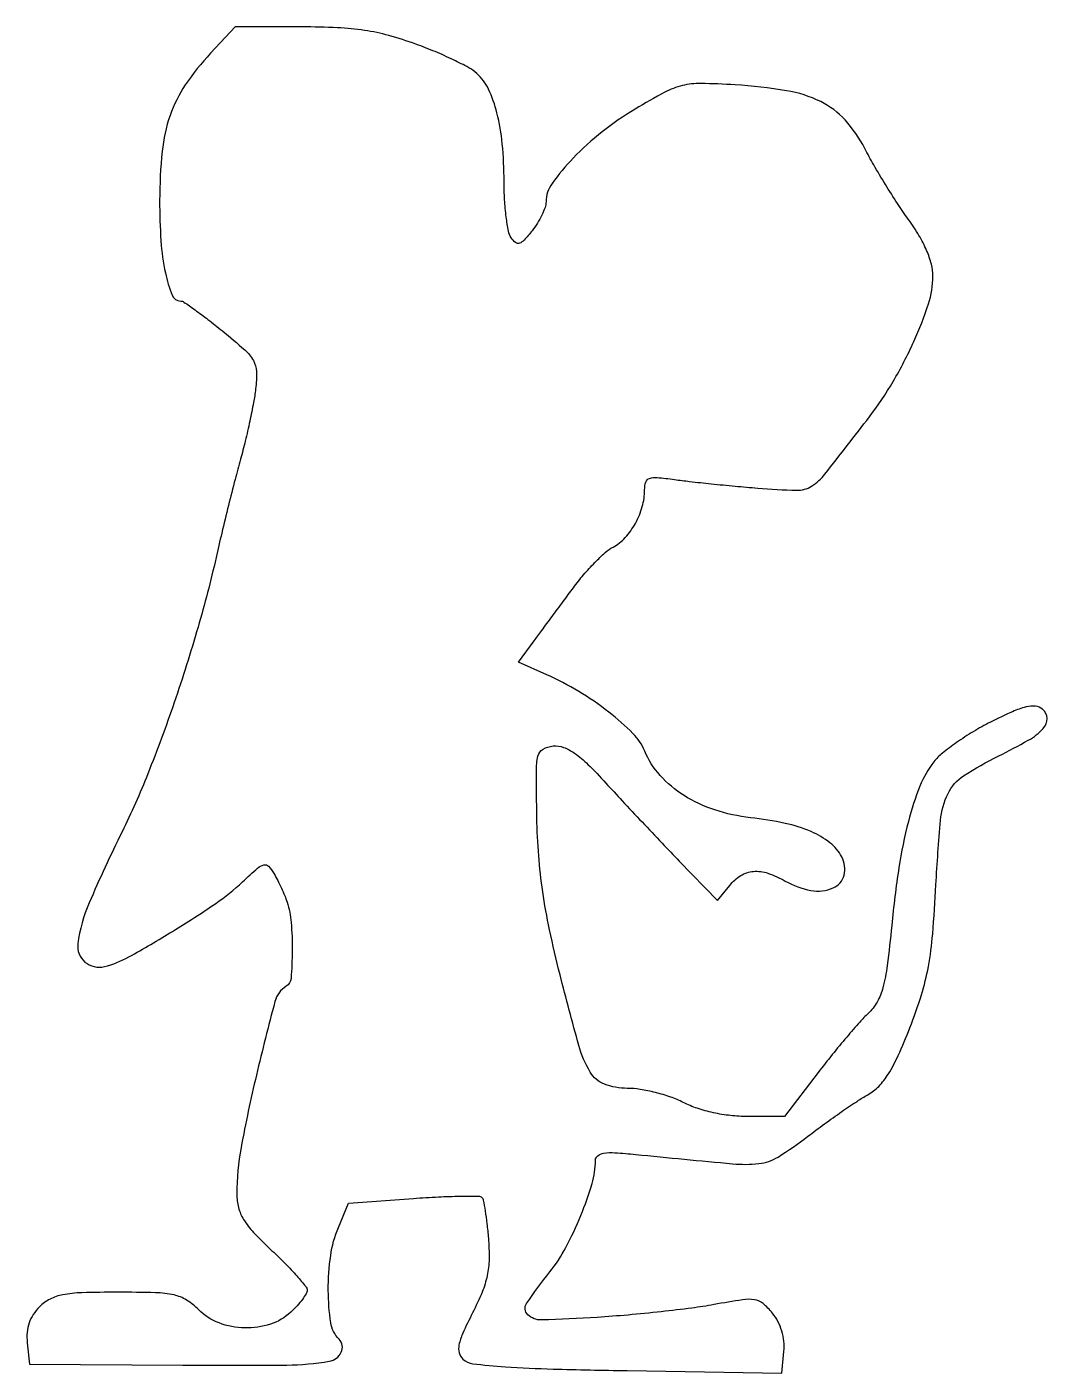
# Model space of a CAD drawing. Extents: x 0 to 145, y 0 to 192.
import ezdxf

# ---------------------------------------------------------------- set-up
doc = ezdxf.new("R2010")
doc.units = 0

msp = doc.modelspace()

# ---------------------------------------------------------------- linework, layer by layer
msp.add_lwpolyline([(26.267821, 188.25, 0.039262), (22.677064, 183.742909, 0.065417), (20.510282, 179.408713, 0.058038), (19.384611, 174.302871, 0.024671), (19.021962, 167.297053, 0.01785), (19.213514, 161.548713, 0.034536), (19.846228, 156.994696, 0.042013), (20.791024, 153.84097, 0.308172), (22.025892, 153, -0.151611), (22.480683, 152.858853, -0.004984), (24.055898, 151.753615, -0.00911), (25.89696, 150.382822, -0.006166), (27.946743, 148.756986, -0.010514), (31.128905, 146.055278, -0.081421), (32.356714, 144.547355, -0.123917), (32.794577, 142.991311, -0.036921), (32.680009, 140.506986, -0.01643), (32.379199, 138.553035, -0.00668), (31.847186, 135.914552, -0.006601), (31.199286, 133.090626, -0.008359), (30.522733, 130.5, 0.004867), (29.753003, 127.634599, 0.00228), (28.809966, 123.9125, 0.002259), (27.856695, 120.001203, 0.003169), (27.043537, 116.5, -0.015388), (24.488026, 106.600921, -0.011671), (21.101727, 95.910281, -0.011864), (17.346496, 85.74366, -0.020399), (13.678865, 77.494183, 0.0127), (8.990844, 67.372242, 0.069738), (7.394268, 61.582889, 0.25448), (8.400383, 58.977628, 0.242274), (11.176784, 58.331981, 0.065138), (14.645277, 59.705257, 0.010776), (20.867762, 63.339701, 0.012238), (27.012797, 67.318983, 0.039149), (30.814587, 70.376977, -0.007666), (32.966527, 72.343147, -0.120686), (33.839461, 72.802919, -0.27757), (34.507397, 72.598538, -0.049367), (35.314587, 71.5, -0.015997), (35.815935, 70.5889, -0.0102), (36.342816, 69.5, -0.010247), (36.816271, 68.409975, -0.018726), (37.15032, 67.5, -0.058086), (37.730338, 64.614017, -0.023081), (37.876562, 60.569878, -0.015756), (37.713511, 56.645298, -0.240532), (37.030357, 55.518761, 0.191636), (35.42442, 53.355241, 0.006531), (32.790814, 42.90178, 0.012482), (30.609848, 32.607582, 0.045986), (30, 25.990765, 0.062684), (30.245225, 24.042411, 0.076035), (30.965159, 22.349937, 0.051546), (32.392322, 20.499497, 0.014241), (35, 17.907674, -0.009232), (36.915675, 16.041414, -0.013376), (38.53125, 14.31847, -0.008959), (39.799291, 12.838948, -0.174402), (40, 12.281027, -0.137049), (39.862795, 11.78986, -0.023875), (39.32013, 10.983816, -0.024369), (38.571672, 10.075135, -0.01972), (37.685549, 9.174314, -0.110031), (34.776321, 7.450119, -0.08538), (31.124311, 6.915043, -0.084772), (27.479238, 7.631217, -0.105957), (24.590909, 9.5, 0.056198), (22.849929, 10.888163, 0.087119), (21.074555, 11.611809, 0.046663), (18.454347, 11.927713, 0.006682), (13.045455, 12, 0.007154), (7.972154, 11.927406, 0.038699), (5.234491, 11.636188, 0.072024), (3.433592, 11.025094, 0.078778), (1.941039, 9.941039, 0.05303), (1.053983, 8.842832, 0.061221), (0.467532, 7.632461, 0.059883), (0.183124, 6.293343, 0.047535), (0.191039, 4.813518), (0.5, 1.744958), (22.335263, 1.622479, 0.003701), (37.130489, 1.648996, 0.039011), (43.149593, 2.175058, 0.244333), (44.853415, 3.455413, 0.318257), (44.534517, 5.322625, -0.161678), (43.358249, 7.668308, -0.034733), (43.013692, 12.266443, -0.036704), (43.352462, 17.239285, -0.063682), (44.449351, 21.224538), (45.898703, 24.693324), (55.115154, 25.347527, -0.005423), (58.683841, 25.561963, -0.008378), (61.771741, 25.662088, -0.003625), (64.387769, 25.684085, -0.199214), (64.833626, 25.499708, -0.149829), (65.050048, 25.091949, -0.007466), (65.31771, 23.583166, -0.011476), (65.571182, 21.75397, -0.008001), (65.776608, 19.680275, -0.024601), (65.876256, 16.710869, -0.048297), (65.611887, 14.363819, -0.045543), (64.888809, 12.023895, -0.019575), (63.525537, 9.050394, 0.010408), (62.135356, 6.159285, 0.056009), (61.594556, 4.502391, 0.116626), (61.626701, 3.379161, 0.138174), (62.166752, 2.468796, 0.164383), (63.55604, 1.823359, 0.009947), (68.195794, 1.408544, 0.010383), (74.971286, 1.079621, 0.002961), (85.5, 0.849833), (107.5, 0.5), (107.800449, 3.576914, 0.050257), (107.795994, 5.018373, 0.046603), (107.507106, 6.468362, 0.046716), (106.955691, 7.836352, 0.051078), (106.172965, 9.034725, 0.048204), (104.834763, 10.395618, 0.139123), (103.638989, 10.931056, 0.074253), (101.918257, 10.924686, 0.007517), (97.872516, 10.242823, -0.013112), (94.7186, 9.747492, -0.00519), (90.360989, 9.225687, -0.005132), (85.64116, 8.759107, -0.006408), (81.25, 8.427143, -0.007677), (73.322524, 8.052018, -0.201985), (71.376432, 8.799405, -0.36546), (71.208312, 10.398473, -0.018909), (74.514591, 14.896904, 0.04517), (76.797079, 18.370435, 0.025828), (78.933567, 22.915286, 0.025498), (80.521923, 27.451552, 0.071577), (81, 30.774051, -0.233817), (81.323075, 31.427153, -0.127758), (82.166216, 31.781538, -0.051483), (83.783224, 31.847682, -0.009578), (86.75, 31.6064, 0.001914), (100.501861, 30.275515, 0.049154), (104.246707, 30.296403, 0.11438), (106.976934, 31.236386, 0.023707), (111.176299, 34.151145, -0.00606), (113.559503, 35.933106, -0.005727), (116.030108, 37.691175, -0.0057), (118.252891, 39.197583, -0.01987), (119.735602, 40.095408, 0.075509), (121.287932, 41.288956, 0.050884), (122.665871, 43.05378, 0.035073), (124.061694, 45.663677, 0.012237), (125.707915, 49.595408, 0.01735), (127.361718, 54.310306, 0.030414), (128.351733, 58.323746, 0.024654), (128.966423, 62.962641, 0.007705), (129.436569, 69.965826, -0.0097), (130.089523, 79.143943, -0.090811), (131.147757, 82.944734, -0.135677), (133.364633, 85.460239, -0.030854), (138.351447, 88.295821, 0.015546), (142.566684, 90.524855, 0.074585), (144.696961, 92.200154, 0.198582), (145.232989, 93.609546, 0.215611), (144.593284, 94.922581, 0.14817), (143.573978, 95.351765, 0.086836), (142.242125, 95.259838, 0.045905), (140.309811, 94.589548, 0.010459), (137.182552, 93.092152, 0.018518), (134.74297, 91.745081, 0.017396), (132.357085, 90.194413, 0.017669), (130.339634, 88.672006, 0.055681), (129.151969, 87.466067, 0.071877), (127.153812, 84.000439, 0.031691), (125.50541, 78.961173, 0.025421), (124.164062, 72.409659, 0.013429), (123.135298, 64.173166, -0.006741), (122.499988, 58.467184, -0.034107), (121.887377, 55.325073, -0.062164), (121.059713, 53.282039, -0.077731), (119.800124, 51.673166, 0.023569), (118.59881, 50.439833, 0.005814), (116.748644, 48.30243, 0.005938), (114.685147, 45.802166, 0.005912), (112.67856, 43.25), (107.883106, 37), (102.652995, 37, -0.027352), (100.21165, 37.133652, -0.026442), (97.771335, 37.533115, -0.027382), (95.483139, 38.166088, -0.03673), (93.5, 39, 0.034184), (91.703176, 39.766341, 0.022243), (89.54036, 40.4125, 0.022374), (87.363162, 40.856325, 0.039109), (85.529105, 41, -0.09206), (82.2842, 41.602555, -0.168994), (80.255333, 43.318491, -0.0658), (78.635892, 47.12195, -0.005904), (75.971345, 57.165976, -0.009357), (74.479697, 63.57148, -0.015913), (73.504542, 68.983971, -0.017432), (72.933404, 74.081686, -0.014746), (72.677345, 79.5, -0.003198), (72.601927, 86.152445, -0.057225), (72.835012, 88.274832, -0.207514), (73.551178, 89.251055, -0.1118), (75, 89.708729, -0.109613), (76.470009, 89.508979, -0.065263), (78.040579, 88.68382, -0.041624), (79.935486, 87.096512, -0.013043), (82.5, 84.421012, 0.002669), (84.806414, 81.912624, 0.001509), (87.627327, 78.895663, 0.001506), (90.490442, 75.870334, 0.002474), (92.933452, 73.329726), (98.366905, 67.734885), (100.093745, 69.867443, -0.083221), (101.688726, 71.2779, -0.120118), (103.469027, 71.865756, -0.102017), (105.536739, 71.609103, -0.04816), (108, 70.5, 0.08441), (111.644574, 69.165932, 0.147372), (114.814891, 69.516605, 0.235209), (116.362334, 71.331667, 0.185938), (116.03975, 73.925727, 0.103769), (114.34506, 75.945117, 0.065184), (111.684947, 77.523869, 0.049147), (107.968517, 78.702964, 0.02377), (103.038658, 79.506001, -0.050465), (97.977908, 80.610023, -0.06184), (93.600358, 82.666383, -0.068062), (90.198743, 85.523367, -0.086108), (88.005199, 88.987449, 0.098662), (86.326499, 91.49796, 0.030537), (82.904042, 94.521956, 0.029585), (78.622875, 97.472647, 0.030849), (74.081233, 99.852268), (70.064522, 101.650603), (72.282261, 104.660035, -0.00012), (73.367171, 106.131497, -0.000049), (74.837845, 108.124757, -0.000049), (76.416058, 110.262887, -0.000063), (77.867849, 112.228824, -0.017346), (79.324008, 114.063434, -0.016985), (80.913703, 115.806004, -0.017144), (82.410701, 117.237375, -0.059397), (83.507392, 118.003956, 0.085419), (85.239229, 119.353102, 0.058733), (86.690957, 121.381348, 0.057141), (87.668464, 123.761196, 0.069003), (88, 126.152088, -0.079089), (88.174649, 127.249307, -0.23512), (88.693926, 127.776797, -0.10655), (89.763306, 127.904759, -0.01151), (92.25, 127.614438, 0.006675), (94.396918, 127.342721, 0.002363), (97.476978, 127.009353, 0.002345), (100.863817, 126.675017, 0.002757), (104.075881, 126.390996, 0.013722), (109.622729, 126.084283, 0.15017), (111.749465, 126.673597, 0.084414), (113.649682, 128.397746, 0.002758), (119.972946, 136.545298, 0.031205), (123.343428, 141.55655, 0.026295), (126.280304, 147.237644, 0.026685), (128.376064, 152.622069, 0.079624), (129, 156.515239, 0.063706), (128.779982, 158.235064, 0.038166), (128.109953, 160.186281, 0.032688), (127.01386, 162.331206, 0.021726), (125.496652, 164.640809, -0.01152), (123.960008, 166.879107, -0.006891), (122.23235, 169.60558, -0.006897), (120.586356, 172.368855, -0.01189), (119.303728, 174.718613, 0.065305), (116.498779, 178.763667, 0.094835), (113.036602, 181.368244, 0.072971), (108.182107, 182.924242, 0.025344), (100.86126, 183.761118, 0.011932), (96.00058, 183.952142, 0.063537), (93.364072, 183.656983, 0.063487), (90.885228, 182.709213, 0.011902), (86.649344, 180.307471, 0.032113), (81.96261, 177.074844, 0.034419), (77.842718, 173.336969, 0.035549), (74.840394, 169.729493, 0.153499), (73.977764, 167.112495, -0.081951), (73.836209, 166.322603, -0.027591), (73.383253, 165.239296, -0.026592), (72.74089, 164.075574, -0.027492), (71.985123, 163, -0.016462), (70.863959, 161.669996, -0.128684), (70.193015, 161.228965, -0.257181), (69.630528, 161.330102, -0.076428), (69.022671, 162, -0.099375), (68.63503, 162.953268, -0.015545), (68.315903, 164.96875, -0.016767), (68.090446, 167.401402, -0.013919), (68.009736, 170, 0.022121), (67.754042, 175.384819, 0.039032), (67.002653, 179.769776, 0.048734), (65.791064, 183.139879, 0.098497), (64.115877, 185.395133, 0.059493), (62.977993, 186.201853, 0.012538), (60.804957, 187.313335, 0.012969), (58.20321, 188.480775, 0.011973), (55.47469, 189.545041, 0.019853), (51.62131, 190.771982, 0.029632), (48.163602, 191.506471, 0.026049), (44.331701, 191.883109, 0.011473), (39.238071, 192), (29.769741, 192)], format="xyb", close=True)

doc.saveas('drawing.dxf')
